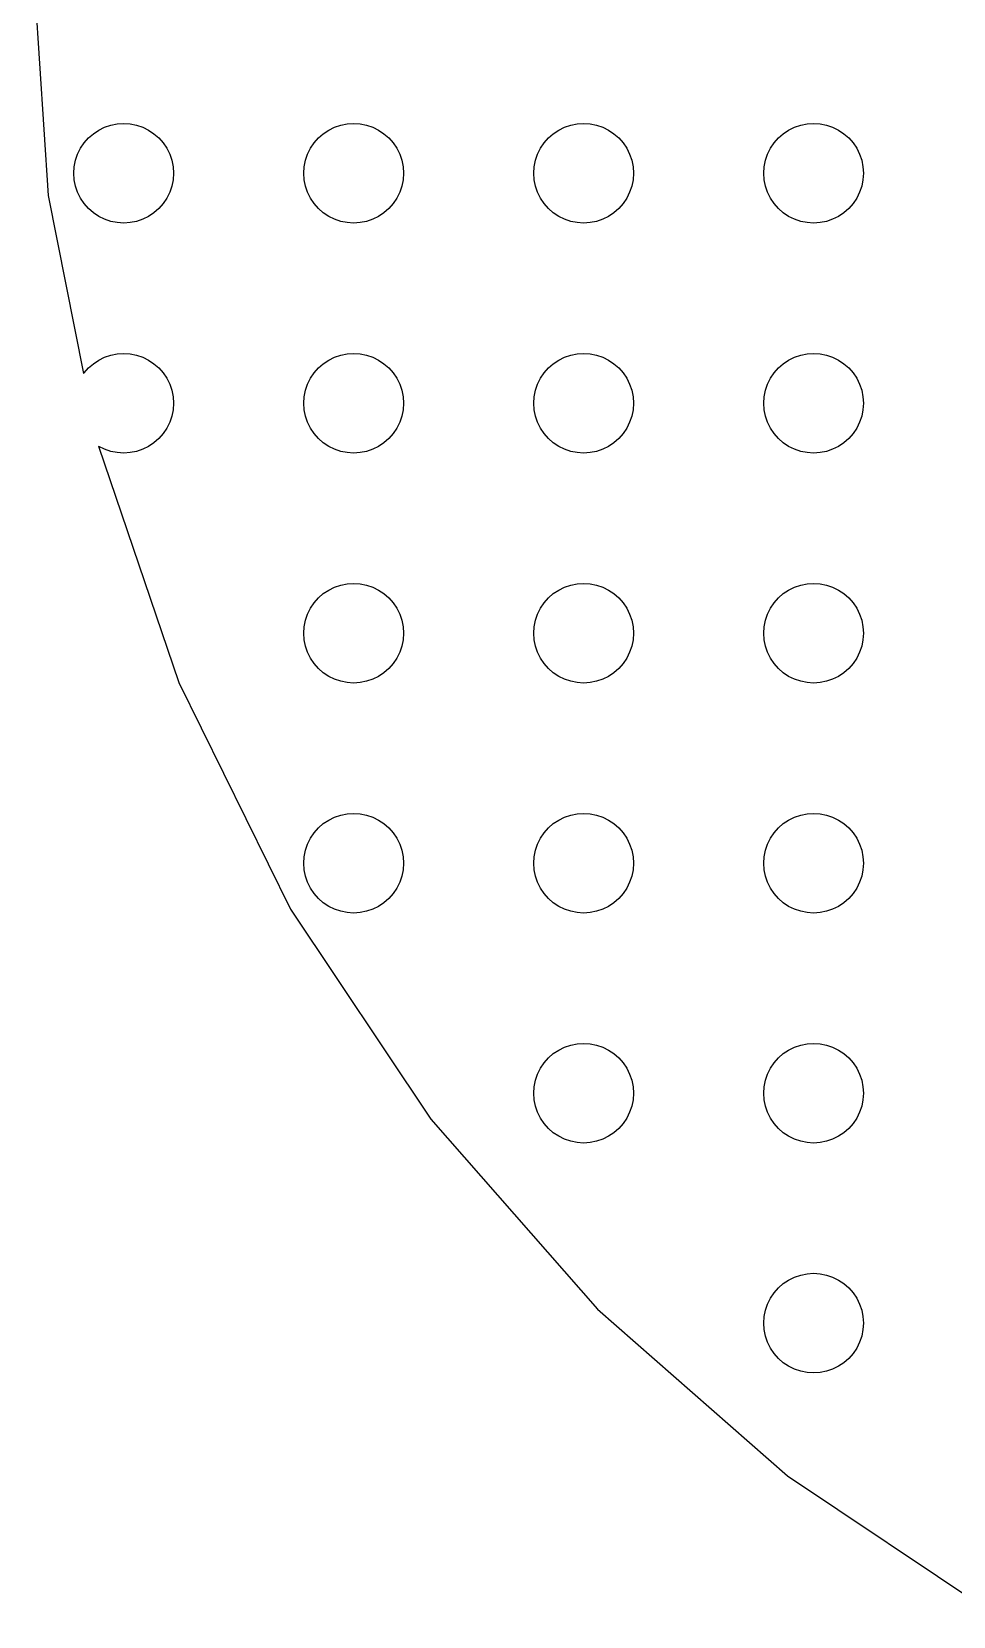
# Model space of a CAD drawing. Header units: metres. Extents: x -126 to 126, y -126 to 126.
# Drawn here: x -126 to -65.9, y -109.1 to -5.8 of the extents above; entities that cross this region are included whole.
import ezdxf

# ---------------------------------------------------------------- set-up
doc = ezdxf.new("R2010")
doc.units = ezdxf.units.M

msp = doc.modelspace()

# ---------------------------------------------------------------- linework, layer by layer
for p, q in [((-126, 0), (-124.922, -16.4463)), ((-121.978, -12.4216), (-121.625, -12.1854)), ((-121.625, -12.1854), (-121.244, -11.9974)), ((-121.244, -11.9974), (-120.841, -11.8607)), ((-120.841, -11.8607), (-120.424, -11.7778)), ((-120.424, -11.7778), (-120, -11.75)), ((-120, -11.75), (-119.576, -11.7778)), ((-119.576, -11.7778), (-119.159, -11.8607)), ((-119.159, -11.8607), (-118.756, -11.9974)), ((-118.756, -11.9974), (-118.375, -12.1854)), ((-118.375, -12.1854), (-118.022, -12.4216)), ((-106.978, -12.4216), (-106.625, -12.1854)), ((-106.625, -12.1854), (-106.244, -11.9974)), ((-106.244, -11.9974), (-105.841, -11.8607)), ((-105.841, -11.8607), (-105.424, -11.7778)), ((-105.424, -11.7778), (-105, -11.75)), ((-105, -11.75), (-104.576, -11.7778)), ((-104.576, -11.7778), (-104.159, -11.8607)), ((-104.159, -11.8607), (-103.756, -11.9974)), ((-103.756, -11.9974), (-103.375, -12.1854)), ((-103.375, -12.1854), (-103.022, -12.4216)), ((-91.9785, -12.4216), (-91.625, -12.1854)), ((-91.625, -12.1854), (-91.2437, -11.9974)), ((-91.2437, -11.9974), (-90.8412, -11.8607)), ((-90.8412, -11.8607), (-90.4242, -11.7778)), ((-90.4242, -11.7778), (-90, -11.75)), ((-90, -11.75), (-89.5758, -11.7778)), ((-89.5758, -11.7778), (-89.1588, -11.8607)), ((-89.1588, -11.8607), (-88.7563, -11.9974)), ((-88.7563, -11.9974), (-88.375, -12.1854)), ((-88.375, -12.1854), (-88.0215, -12.4216)), ((-76.9785, -12.4216), (-76.625, -12.1854)), ((-76.625, -12.1854), (-76.2437, -11.9974)), ((-76.2437, -11.9974), (-75.8412, -11.8607)), ((-75.8412, -11.8607), (-75.4242, -11.7778)), ((-75.4242, -11.7778), (-75, -11.75)), ((-75, -11.75), (-74.5758, -11.7778)), ((-74.5758, -11.7778), (-74.1588, -11.8607)), ((-74.1588, -11.8607), (-73.7563, -11.9974)), ((-73.7563, -11.9974), (-73.375, -12.1854)), ((-73.375, -12.1854), (-73.0215, -12.4216)), ((-123.003, -13.7563), (-122.815, -13.375)), ((-122.815, -13.375), (-122.578, -13.0215)), ((-122.578, -13.0215), (-122.298, -12.7019)), ((-122.298, -12.7019), (-121.978, -12.4216)), ((-118.022, -12.4216), (-117.702, -12.7019)), ((-117.702, -12.7019), (-117.422, -13.0215)), ((-117.422, -13.0215), (-117.185, -13.375)), ((-117.185, -13.375), (-116.997, -13.7563)), ((-108.003, -13.7563), (-107.815, -13.375)), ((-107.815, -13.375), (-107.578, -13.0215)), ((-107.578, -13.0215), (-107.298, -12.7019)), ((-107.298, -12.7019), (-106.978, -12.4216)), ((-103.022, -12.4216), (-102.702, -12.7019)), ((-102.702, -12.7019), (-102.422, -13.0215)), ((-102.422, -13.0215), (-102.185, -13.375)), ((-102.185, -13.375), (-101.997, -13.7563)), ((-93.0026, -13.7563), (-92.8146, -13.375)), ((-92.8146, -13.375), (-92.5784, -13.0215)), ((-92.5784, -13.0215), (-92.2981, -12.7019)), ((-92.2981, -12.7019), (-91.9785, -12.4216)), ((-88.0215, -12.4216), (-87.7019, -12.7019)), ((-87.7019, -12.7019), (-87.4216, -13.0215)), ((-87.4216, -13.0215), (-87.1854, -13.375)), ((-87.1854, -13.375), (-86.9974, -13.7563)), ((-78.0026, -13.7563), (-77.8146, -13.375)), ((-77.8146, -13.375), (-77.5784, -13.0215)), ((-77.5784, -13.0215), (-77.2981, -12.7019)), ((-77.2981, -12.7019), (-76.9785, -12.4216)), ((-73.0215, -12.4216), (-72.7019, -12.7019)), ((-72.7019, -12.7019), (-72.4216, -13.0215)), ((-72.4216, -13.0215), (-72.1854, -13.375)), ((-72.1854, -13.375), (-71.9974, -13.7563)), ((-123.222, -14.5758), (-123.139, -14.1588)), ((-123.139, -14.1588), (-123.003, -13.7563)), ((-116.997, -13.7563), (-116.861, -14.1588)), ((-116.861, -14.1588), (-116.778, -14.5758)), ((-108.222, -14.5758), (-108.139, -14.1588)), ((-108.139, -14.1588), (-108.003, -13.7563)), ((-101.997, -13.7563), (-101.861, -14.1588)), ((-101.861, -14.1588), (-101.778, -14.5758)), ((-93.2222, -14.5758), (-93.1393, -14.1588)), ((-93.1393, -14.1588), (-93.0026, -13.7563)), ((-86.9974, -13.7563), (-86.8607, -14.1588)), ((-86.8607, -14.1588), (-86.7778, -14.5758)), ((-78.2222, -14.5758), (-78.1393, -14.1588)), ((-78.1393, -14.1588), (-78.0026, -13.7563)), ((-71.9974, -13.7563), (-71.8607, -14.1588)), ((-71.8607, -14.1588), (-71.7778, -14.5758)), ((-123.25, -15), (-123.222, -14.5758)), ((-123.222, -15.4242), (-123.25, -15)), ((-123.139, -15.8412), (-123.222, -15.4242)), ((-116.778, -15.4242), (-116.861, -15.8412)), ((-116.778, -14.5758), (-116.75, -15)), ((-116.75, -15), (-116.778, -15.4242)), ((-108.25, -15), (-108.222, -14.5758)), ((-108.222, -15.4242), (-108.25, -15)), ((-108.139, -15.8412), (-108.222, -15.4242)), ((-101.778, -15.4242), (-101.861, -15.8412)), ((-101.778, -14.5758), (-101.75, -15)), ((-101.75, -15), (-101.778, -15.4242)), ((-93.25, -15), (-93.2222, -14.5758)), ((-93.2222, -15.4242), (-93.25, -15)), ((-93.1393, -15.8412), (-93.2222, -15.4242)), ((-86.7778, -15.4242), (-86.8607, -15.8412)), ((-86.7778, -14.5758), (-86.75, -15)), ((-86.75, -15), (-86.7778, -15.4242)), ((-78.25, -15), (-78.2222, -14.5758)), ((-78.2222, -15.4242), (-78.25, -15)), ((-78.1393, -15.8412), (-78.2222, -15.4242)), ((-71.7778, -15.4242), (-71.8607, -15.8412)), ((-71.7778, -14.5758), (-71.75, -15)), ((-71.75, -15), (-71.7778, -15.4242)), ((-124.922, -16.4463), (-122.61, -28.069)), ((-123.003, -16.2437), (-123.139, -15.8412)), ((-122.815, -16.625), (-123.003, -16.2437)), ((-116.997, -16.2437), (-117.185, -16.625)), ((-116.861, -15.8412), (-116.997, -16.2437)), ((-108.003, -16.2437), (-108.139, -15.8412)), ((-107.815, -16.625), (-108.003, -16.2437)), ((-101.997, -16.2437), (-102.185, -16.625)), ((-101.861, -15.8412), (-101.997, -16.2437)), ((-93.0026, -16.2437), (-93.1393, -15.8412)), ((-92.8146, -16.625), (-93.0026, -16.2437)), ((-86.9974, -16.2437), (-87.1854, -16.625)), ((-86.8607, -15.8412), (-86.9974, -16.2437)), ((-78.0026, -16.2437), (-78.1393, -15.8412)), ((-77.8146, -16.625), (-78.0026, -16.2437)), ((-71.9974, -16.2437), (-72.1854, -16.625)), ((-71.8607, -15.8412), (-71.9974, -16.2437)), ((-122.578, -16.9785), (-122.815, -16.625)), ((-122.298, -17.2981), (-122.578, -16.9785)), ((-121.978, -17.5784), (-122.298, -17.2981)), ((-117.702, -17.2981), (-118.022, -17.5784)), ((-117.422, -16.9785), (-117.702, -17.2981)), ((-117.185, -16.625), (-117.422, -16.9785)), ((-107.578, -16.9785), (-107.815, -16.625)), ((-107.298, -17.2981), (-107.578, -16.9785)), ((-106.978, -17.5784), (-107.298, -17.2981)), ((-102.702, -17.2981), (-103.022, -17.5784)), ((-102.422, -16.9785), (-102.702, -17.2981)), ((-102.185, -16.625), (-102.422, -16.9785)), ((-92.5784, -16.9785), (-92.8146, -16.625)), ((-92.2981, -17.2981), (-92.5784, -16.9785)), ((-91.9785, -17.5784), (-92.2981, -17.2981)), ((-87.7019, -17.2981), (-88.0215, -17.5784)), ((-87.4216, -16.9785), (-87.7019, -17.2981)), ((-87.1854, -16.625), (-87.4216, -16.9785)), ((-77.5784, -16.9785), (-77.8146, -16.625)), ((-77.2981, -17.2981), (-77.5784, -16.9785)), ((-76.9785, -17.5784), (-77.2981, -17.2981)), ((-72.7019, -17.2981), (-73.0215, -17.5784)), ((-72.4216, -16.9785), (-72.7019, -17.2981)), ((-72.1854, -16.625), (-72.4216, -16.9785)), ((-121.625, -17.8146), (-121.978, -17.5784)), ((-121.244, -18.0026), (-121.625, -17.8146)), ((-120.841, -18.1393), (-121.244, -18.0026)), ((-120.424, -18.2222), (-120.841, -18.1393)), ((-120, -18.25), (-120.424, -18.2222)), ((-119.576, -18.2222), (-120, -18.25)), ((-119.159, -18.1393), (-119.576, -18.2222)), ((-118.756, -18.0026), (-119.159, -18.1393)), ((-118.375, -17.8146), (-118.756, -18.0026)), ((-118.022, -17.5784), (-118.375, -17.8146)), ((-106.625, -17.8146), (-106.978, -17.5784)), ((-106.244, -18.0026), (-106.625, -17.8146)), ((-105.841, -18.1393), (-106.244, -18.0026)), ((-105.424, -18.2222), (-105.841, -18.1393)), ((-105, -18.25), (-105.424, -18.2222)), ((-104.576, -18.2222), (-105, -18.25)), ((-104.159, -18.1393), (-104.576, -18.2222)), ((-103.756, -18.0026), (-104.159, -18.1393)), ((-103.375, -17.8146), (-103.756, -18.0026)), ((-103.022, -17.5784), (-103.375, -17.8146)), ((-91.625, -17.8146), (-91.9785, -17.5784)), ((-91.2437, -18.0026), (-91.625, -17.8146)), ((-90.8412, -18.1393), (-91.2437, -18.0026)), ((-90.4242, -18.2222), (-90.8412, -18.1393)), ((-90, -18.25), (-90.4242, -18.2222)), ((-89.5758, -18.2222), (-90, -18.25)), ((-89.1588, -18.1393), (-89.5758, -18.2222)), ((-88.7563, -18.0026), (-89.1588, -18.1393)), ((-88.375, -17.8146), (-88.7563, -18.0026)), ((-88.0215, -17.5784), (-88.375, -17.8146)), ((-76.625, -17.8146), (-76.9785, -17.5784)), ((-76.2437, -18.0026), (-76.625, -17.8146)), ((-75.8412, -18.1393), (-76.2437, -18.0026)), ((-75.4242, -18.2222), (-75.8412, -18.1393)), ((-75, -18.25), (-75.4242, -18.2222)), ((-74.5758, -18.2222), (-75, -18.25)), ((-74.1588, -18.1393), (-74.5758, -18.2222)), ((-73.7563, -18.0026), (-74.1588, -18.1393)), ((-73.375, -17.8146), (-73.7563, -18.0026)), ((-73.0215, -17.5784), (-73.375, -17.8146)), ((-121.244, -26.9974), (-120.841, -26.8607)), ((-120.841, -26.8607), (-120.424, -26.7778)), ((-120.424, -26.7778), (-120, -26.75)), ((-120, -26.75), (-119.576, -26.7778)), ((-119.576, -26.7778), (-119.159, -26.8607)), ((-119.159, -26.8607), (-118.756, -26.9974)), ((-106.244, -26.9974), (-105.841, -26.8607)), ((-105.841, -26.8607), (-105.424, -26.7778)), ((-105.424, -26.7778), (-105, -26.75)), ((-105, -26.75), (-104.576, -26.7778)), ((-104.576, -26.7778), (-104.159, -26.8607)), ((-104.159, -26.8607), (-103.756, -26.9974)), ((-91.2437, -26.9974), (-90.8412, -26.8607)), ((-90.8412, -26.8607), (-90.4242, -26.7778)), ((-90.4242, -26.7778), (-90, -26.75)), ((-90, -26.75), (-89.5758, -26.7778)), ((-89.5758, -26.7778), (-89.1588, -26.8607)), ((-89.1588, -26.8607), (-88.7563, -26.9974)), ((-76.2437, -26.9974), (-75.8412, -26.8607)), ((-75.8412, -26.8607), (-75.4242, -26.7778)), ((-75.4242, -26.7778), (-75, -26.75)), ((-75, -26.75), (-74.5758, -26.7778)), ((-74.5758, -26.7778), (-74.1588, -26.8607)), ((-74.1588, -26.8607), (-73.7563, -26.9974)), ((-122.578, -28.0215), (-122.298, -27.7019)), ((-122.298, -27.7019), (-121.978, -27.4216)), ((-121.978, -27.4216), (-121.625, -27.1854)), ((-121.625, -27.1854), (-121.244, -26.9974)), ((-118.756, -26.9974), (-118.375, -27.1854)), ((-118.375, -27.1854), (-118.022, -27.4216)), ((-118.022, -27.4216), (-117.702, -27.7019)), ((-117.702, -27.7019), (-117.422, -28.0215)), ((-107.578, -28.0215), (-107.298, -27.7019)), ((-107.298, -27.7019), (-106.978, -27.4216)), ((-106.978, -27.4216), (-106.625, -27.1854)), ((-106.625, -27.1854), (-106.244, -26.9974)), ((-103.756, -26.9974), (-103.375, -27.1854)), ((-103.375, -27.1854), (-103.022, -27.4216)), ((-103.022, -27.4216), (-102.702, -27.7019)), ((-102.702, -27.7019), (-102.422, -28.0215)), ((-92.5784, -28.0215), (-92.2981, -27.7019)), ((-92.2981, -27.7019), (-91.9785, -27.4216)), ((-91.9785, -27.4216), (-91.625, -27.1854)), ((-91.625, -27.1854), (-91.2437, -26.9974)), ((-88.7563, -26.9974), (-88.375, -27.1854)), ((-88.375, -27.1854), (-88.0215, -27.4216)), ((-88.0215, -27.4216), (-87.7019, -27.7019)), ((-87.7019, -27.7019), (-87.4216, -28.0215)), ((-77.5784, -28.0215), (-77.2981, -27.7019)), ((-77.2981, -27.7019), (-76.9785, -27.4216)), ((-76.9785, -27.4216), (-76.625, -27.1854)), ((-76.625, -27.1854), (-76.2437, -26.9974)), ((-73.7563, -26.9974), (-73.375, -27.1854)), ((-73.375, -27.1854), (-73.0215, -27.4216)), ((-73.0215, -27.4216), (-72.7019, -27.7019)), ((-72.7019, -27.7019), (-72.4216, -28.0215)), ((-122.61, -28.069), (-122.578, -28.0215)), ((-117.422, -28.0215), (-117.185, -28.375)), ((-117.185, -28.375), (-116.997, -28.7563)), ((-116.997, -28.7563), (-116.861, -29.1588)), ((-108.139, -29.1588), (-108.003, -28.7563)), ((-108.003, -28.7563), (-107.815, -28.375)), ((-107.815, -28.375), (-107.578, -28.0215)), ((-102.422, -28.0215), (-102.185, -28.375)), ((-102.185, -28.375), (-101.997, -28.7563)), ((-101.997, -28.7563), (-101.861, -29.1588)), ((-93.1393, -29.1588), (-93.0026, -28.7563)), ((-93.0026, -28.7563), (-92.8146, -28.375)), ((-92.8146, -28.375), (-92.5784, -28.0215)), ((-87.4216, -28.0215), (-87.1854, -28.375)), ((-87.1854, -28.375), (-86.9974, -28.7563)), ((-86.9974, -28.7563), (-86.8607, -29.1588)), ((-78.1393, -29.1588), (-78.0026, -28.7563)), ((-78.0026, -28.7563), (-77.8146, -28.375)), ((-77.8146, -28.375), (-77.5784, -28.0215)), ((-72.4216, -28.0215), (-72.1854, -28.375)), ((-72.1854, -28.375), (-71.9974, -28.7563)), ((-71.9974, -28.7563), (-71.8607, -29.1588)), ((-116.861, -29.1588), (-116.778, -29.5758)), ((-116.778, -29.5758), (-116.75, -30)), ((-108.25, -30), (-108.222, -29.5758)), ((-108.222, -29.5758), (-108.139, -29.1588)), ((-101.861, -29.1588), (-101.778, -29.5758)), ((-101.778, -29.5758), (-101.75, -30)), ((-93.25, -30), (-93.2222, -29.5758)), ((-93.2222, -29.5758), (-93.1393, -29.1588)), ((-86.8607, -29.1588), (-86.7778, -29.5758)), ((-86.7778, -29.5758), (-86.75, -30)), ((-78.25, -30), (-78.2222, -29.5758)), ((-78.2222, -29.5758), (-78.1393, -29.1588)), ((-71.8607, -29.1588), (-71.7778, -29.5758)), ((-71.7778, -29.5758), (-71.75, -30)), ((-116.861, -30.8412), (-116.997, -31.2437)), ((-116.778, -30.4242), (-116.861, -30.8412)), ((-116.75, -30), (-116.778, -30.4242)), ((-108.222, -30.4242), (-108.25, -30)), ((-108.139, -30.8412), (-108.222, -30.4242)), ((-108.003, -31.2437), (-108.139, -30.8412)), ((-101.861, -30.8412), (-101.997, -31.2437)), ((-101.778, -30.4242), (-101.861, -30.8412)), ((-101.75, -30), (-101.778, -30.4242)), ((-93.2222, -30.4242), (-93.25, -30)), ((-93.1393, -30.8412), (-93.2222, -30.4242)), ((-93.0026, -31.2437), (-93.1393, -30.8412)), ((-86.8607, -30.8412), (-86.9974, -31.2437)), ((-86.7778, -30.4242), (-86.8607, -30.8412)), ((-86.75, -30), (-86.7778, -30.4242)), ((-78.2222, -30.4242), (-78.25, -30)), ((-78.1393, -30.8412), (-78.2222, -30.4242)), ((-78.0026, -31.2437), (-78.1393, -30.8412)), ((-71.8607, -30.8412), (-71.9974, -31.2437)), ((-71.7778, -30.4242), (-71.8607, -30.8412)), ((-71.75, -30), (-71.7778, -30.4242)), ((-117.422, -31.9785), (-117.702, -32.2981)), ((-117.185, -31.625), (-117.422, -31.9785)), ((-116.997, -31.2437), (-117.185, -31.625)), ((-107.815, -31.625), (-108.003, -31.2437)), ((-107.578, -31.9785), (-107.815, -31.625)), ((-107.298, -32.2981), (-107.578, -31.9785)), ((-102.422, -31.9785), (-102.702, -32.2981)), ((-102.185, -31.625), (-102.422, -31.9785)), ((-101.997, -31.2437), (-102.185, -31.625)), ((-92.8146, -31.625), (-93.0026, -31.2437)), ((-92.5784, -31.9785), (-92.8146, -31.625)), ((-92.2981, -32.2981), (-92.5784, -31.9785)), ((-87.4216, -31.9785), (-87.7019, -32.2981)), ((-87.1854, -31.625), (-87.4216, -31.9785)), ((-86.9974, -31.2437), (-87.1854, -31.625)), ((-77.8146, -31.625), (-78.0026, -31.2437)), ((-77.5784, -31.9785), (-77.8146, -31.625)), ((-77.2981, -32.2981), (-77.5784, -31.9785)), ((-72.4216, -31.9785), (-72.7019, -32.2981)), ((-72.1854, -31.625), (-72.4216, -31.9785)), ((-71.9974, -31.2437), (-72.1854, -31.625)), ((-121.625, -32.8146), (-121.641, -32.8037)), ((-121.641, -32.8037), (-116.409, -48.2181)), ((-121.244, -33.0026), (-121.625, -32.8146)), ((-120.841, -33.1393), (-121.244, -33.0026)), ((-118.756, -33.0026), (-119.159, -33.1393)), ((-118.375, -32.8146), (-118.756, -33.0026)), ((-118.022, -32.5784), (-118.375, -32.8146)), ((-117.702, -32.2981), (-118.022, -32.5784)), ((-106.978, -32.5784), (-107.298, -32.2981)), ((-106.625, -32.8146), (-106.978, -32.5784)), ((-106.244, -33.0026), (-106.625, -32.8146)), ((-105.841, -33.1393), (-106.244, -33.0026)), ((-103.756, -33.0026), (-104.159, -33.1393)), ((-103.375, -32.8146), (-103.756, -33.0026)), ((-103.022, -32.5784), (-103.375, -32.8146)), ((-102.702, -32.2981), (-103.022, -32.5784)), ((-91.9785, -32.5784), (-92.2981, -32.2981)), ((-91.625, -32.8146), (-91.9785, -32.5784)), ((-91.2437, -33.0026), (-91.625, -32.8146)), ((-90.8412, -33.1393), (-91.2437, -33.0026)), ((-88.7563, -33.0026), (-89.1588, -33.1393)), ((-88.375, -32.8146), (-88.7563, -33.0026)), ((-88.0215, -32.5784), (-88.375, -32.8146)), ((-87.7019, -32.2981), (-88.0215, -32.5784)), ((-76.9785, -32.5784), (-77.2981, -32.2981)), ((-76.625, -32.8146), (-76.9785, -32.5784)), ((-76.2437, -33.0026), (-76.625, -32.8146)), ((-75.8412, -33.1393), (-76.2437, -33.0026)), ((-73.7563, -33.0026), (-74.1588, -33.1393)), ((-73.375, -32.8146), (-73.7563, -33.0026)), ((-73.0215, -32.5784), (-73.375, -32.8146)), ((-72.7019, -32.2981), (-73.0215, -32.5784)), ((-120.424, -33.2222), (-120.841, -33.1393)), ((-120, -33.25), (-120.424, -33.2222)), ((-119.576, -33.2222), (-120, -33.25)), ((-119.159, -33.1393), (-119.576, -33.2222)), ((-105.424, -33.2222), (-105.841, -33.1393)), ((-105, -33.25), (-105.424, -33.2222)), ((-104.576, -33.2222), (-105, -33.25)), ((-104.159, -33.1393), (-104.576, -33.2222)), ((-90.4242, -33.2222), (-90.8412, -33.1393)), ((-90, -33.25), (-90.4242, -33.2222)), ((-89.5758, -33.2222), (-90, -33.25)), ((-89.1588, -33.1393), (-89.5758, -33.2222)), ((-75.4242, -33.2222), (-75.8412, -33.1393)), ((-75, -33.25), (-75.4242, -33.2222)), ((-74.5758, -33.2222), (-75, -33.25)), ((-74.1588, -33.1393), (-74.5758, -33.2222)), ((-106.978, -42.4216), (-106.625, -42.1854)), ((-106.625, -42.1854), (-106.244, -41.9974)), ((-106.244, -41.9974), (-105.841, -41.8607)), ((-105.841, -41.8607), (-105.424, -41.7778)), ((-105.424, -41.7778), (-105, -41.75)), ((-105, -41.75), (-104.576, -41.7778)), ((-104.576, -41.7778), (-104.159, -41.8607)), ((-104.159, -41.8607), (-103.756, -41.9974)), ((-103.756, -41.9974), (-103.375, -42.1854)), ((-103.375, -42.1854), (-103.022, -42.4216)), ((-91.9785, -42.4216), (-91.625, -42.1854)), ((-91.625, -42.1854), (-91.2437, -41.9974)), ((-91.2437, -41.9974), (-90.8412, -41.8607)), ((-90.8412, -41.8607), (-90.4242, -41.7778)), ((-90.4242, -41.7778), (-90, -41.75)), ((-90, -41.75), (-89.5758, -41.7778)), ((-89.5758, -41.7778), (-89.1588, -41.8607)), ((-89.1588, -41.8607), (-88.7563, -41.9974)), ((-88.7563, -41.9974), (-88.375, -42.1854)), ((-88.375, -42.1854), (-88.0215, -42.4216)), ((-76.9785, -42.4216), (-76.625, -42.1854)), ((-76.625, -42.1854), (-76.2437, -41.9974)), ((-76.2437, -41.9974), (-75.8412, -41.8607)), ((-75.8412, -41.8607), (-75.4242, -41.7778)), ((-75.4242, -41.7778), (-75, -41.75)), ((-75, -41.75), (-74.5758, -41.7778)), ((-74.5758, -41.7778), (-74.1588, -41.8607)), ((-74.1588, -41.8607), (-73.7563, -41.9974)), ((-73.7563, -41.9974), (-73.375, -42.1854)), ((-73.375, -42.1854), (-73.0215, -42.4216)), ((-108.003, -43.7563), (-107.815, -43.375)), ((-107.815, -43.375), (-107.578, -43.0215)), ((-107.578, -43.0215), (-107.298, -42.7019)), ((-107.298, -42.7019), (-106.978, -42.4216)), ((-103.022, -42.4216), (-102.702, -42.7019)), ((-102.702, -42.7019), (-102.422, -43.0215)), ((-102.422, -43.0215), (-102.185, -43.375)), ((-102.185, -43.375), (-101.997, -43.7563)), ((-93.0026, -43.7563), (-92.8146, -43.375)), ((-92.8146, -43.375), (-92.5784, -43.0215)), ((-92.5784, -43.0215), (-92.2981, -42.7019)), ((-92.2981, -42.7019), (-91.9785, -42.4216)), ((-88.0215, -42.4216), (-87.7019, -42.7019)), ((-87.7019, -42.7019), (-87.4216, -43.0215)), ((-87.4216, -43.0215), (-87.1854, -43.375)), ((-87.1854, -43.375), (-86.9974, -43.7563)), ((-78.0026, -43.7563), (-77.8146, -43.375)), ((-77.8146, -43.375), (-77.5784, -43.0215)), ((-77.5784, -43.0215), (-77.2981, -42.7019)), ((-77.2981, -42.7019), (-76.9785, -42.4216)), ((-73.0215, -42.4216), (-72.7019, -42.7019)), ((-72.7019, -42.7019), (-72.4216, -43.0215)), ((-72.4216, -43.0215), (-72.1854, -43.375)), ((-72.1854, -43.375), (-71.9974, -43.7563)), ((-108.222, -44.5758), (-108.139, -44.1588)), ((-108.139, -44.1588), (-108.003, -43.7563)), ((-101.997, -43.7563), (-101.861, -44.1588)), ((-101.861, -44.1588), (-101.778, -44.5758)), ((-93.2222, -44.5758), (-93.1393, -44.1588)), ((-93.1393, -44.1588), (-93.0026, -43.7563)), ((-86.9974, -43.7563), (-86.8607, -44.1588)), ((-86.8607, -44.1588), (-86.7778, -44.5758)), ((-78.2222, -44.5758), (-78.1393, -44.1588)), ((-78.1393, -44.1588), (-78.0026, -43.7563)), ((-71.9974, -43.7563), (-71.8607, -44.1588)), ((-71.8607, -44.1588), (-71.7778, -44.5758)), ((-108.25, -45), (-108.222, -44.5758)), ((-108.222, -45.4242), (-108.25, -45)), ((-108.139, -45.8412), (-108.222, -45.4242)), ((-101.778, -45.4242), (-101.861, -45.8412)), ((-101.778, -44.5758), (-101.75, -45)), ((-101.75, -45), (-101.778, -45.4242)), ((-93.25, -45), (-93.2222, -44.5758)), ((-93.2222, -45.4242), (-93.25, -45)), ((-93.1393, -45.8412), (-93.2222, -45.4242)), ((-86.7778, -45.4242), (-86.8607, -45.8412)), ((-86.7778, -44.5758), (-86.75, -45)), ((-86.75, -45), (-86.7778, -45.4242)), ((-78.25, -45), (-78.2222, -44.5758)), ((-78.2222, -45.4242), (-78.25, -45)), ((-78.1393, -45.8412), (-78.2222, -45.4242)), ((-71.7778, -45.4242), (-71.8607, -45.8412)), ((-71.7778, -44.5758), (-71.75, -45)), ((-71.75, -45), (-71.7778, -45.4242)), ((-108.003, -46.2437), (-108.139, -45.8412)), ((-107.815, -46.625), (-108.003, -46.2437)), ((-101.997, -46.2437), (-102.185, -46.625)), ((-101.861, -45.8412), (-101.997, -46.2437)), ((-93.0026, -46.2437), (-93.1393, -45.8412)), ((-92.8146, -46.625), (-93.0026, -46.2437)), ((-86.9974, -46.2437), (-87.1854, -46.625)), ((-86.8607, -45.8412), (-86.9974, -46.2437)), ((-78.0026, -46.2437), (-78.1393, -45.8412)), ((-77.8146, -46.625), (-78.0026, -46.2437)), ((-71.9974, -46.2437), (-72.1854, -46.625)), ((-71.8607, -45.8412), (-71.9974, -46.2437)), ((-107.578, -46.9785), (-107.815, -46.625)), ((-107.298, -47.2981), (-107.578, -46.9785)), ((-106.978, -47.5784), (-107.298, -47.2981)), ((-102.702, -47.2981), (-103.022, -47.5784)), ((-102.422, -46.9785), (-102.702, -47.2981)), ((-102.185, -46.625), (-102.422, -46.9785)), ((-92.5784, -46.9785), (-92.8146, -46.625)), ((-92.2981, -47.2981), (-92.5784, -46.9785)), ((-91.9785, -47.5784), (-92.2981, -47.2981)), ((-87.7019, -47.2981), (-88.0215, -47.5784)), ((-87.4216, -46.9785), (-87.7019, -47.2981)), ((-87.1854, -46.625), (-87.4216, -46.9785)), ((-77.5784, -46.9785), (-77.8146, -46.625)), ((-77.2981, -47.2981), (-77.5784, -46.9785)), ((-76.9785, -47.5784), (-77.2981, -47.2981)), ((-72.7019, -47.2981), (-73.0215, -47.5784)), ((-72.4216, -46.9785), (-72.7019, -47.2981)), ((-72.1854, -46.625), (-72.4216, -46.9785)), ((-116.409, -48.2181), (-109.119, -63)), ((-106.625, -47.8146), (-106.978, -47.5784)), ((-106.244, -48.0026), (-106.625, -47.8146)), ((-105.841, -48.1393), (-106.244, -48.0026)), ((-105.424, -48.2222), (-105.841, -48.1393)), ((-105, -48.25), (-105.424, -48.2222)), ((-104.576, -48.2222), (-105, -48.25)), ((-104.159, -48.1393), (-104.576, -48.2222)), ((-103.756, -48.0026), (-104.159, -48.1393)), ((-103.375, -47.8146), (-103.756, -48.0026)), ((-103.022, -47.5784), (-103.375, -47.8146)), ((-91.625, -47.8146), (-91.9785, -47.5784)), ((-91.2437, -48.0026), (-91.625, -47.8146)), ((-90.8412, -48.1393), (-91.2437, -48.0026)), ((-90.4242, -48.2222), (-90.8412, -48.1393)), ((-90, -48.25), (-90.4242, -48.2222)), ((-89.5758, -48.2222), (-90, -48.25)), ((-89.1588, -48.1393), (-89.5758, -48.2222)), ((-88.7563, -48.0026), (-89.1588, -48.1393)), ((-88.375, -47.8146), (-88.7563, -48.0026)), ((-88.0215, -47.5784), (-88.375, -47.8146)), ((-76.625, -47.8146), (-76.9785, -47.5784)), ((-76.2437, -48.0026), (-76.625, -47.8146)), ((-75.8412, -48.1393), (-76.2437, -48.0026)), ((-75.4242, -48.2222), (-75.8412, -48.1393)), ((-75, -48.25), (-75.4242, -48.2222)), ((-74.5758, -48.2222), (-75, -48.25)), ((-74.1588, -48.1393), (-74.5758, -48.2222)), ((-73.7563, -48.0026), (-74.1588, -48.1393)), ((-73.375, -47.8146), (-73.7563, -48.0026)), ((-73.0215, -47.5784), (-73.375, -47.8146)), ((-105.841, -56.8607), (-105.424, -56.7778)), ((-105.424, -56.7778), (-105, -56.75)), ((-105, -56.75), (-104.576, -56.7778)), ((-104.576, -56.7778), (-104.159, -56.8607)), ((-90.8412, -56.8607), (-90.4242, -56.7778)), ((-90.4242, -56.7778), (-90, -56.75)), ((-90, -56.75), (-89.5758, -56.7778)), ((-89.5758, -56.7778), (-89.1588, -56.8607)), ((-75.8412, -56.8607), (-75.4242, -56.7778)), ((-75.4242, -56.7778), (-75, -56.75)), ((-75, -56.75), (-74.5758, -56.7778)), ((-74.5758, -56.7778), (-74.1588, -56.8607)), ((-107.578, -58.0215), (-107.298, -57.7019)), ((-107.298, -57.7019), (-106.978, -57.4216)), ((-106.978, -57.4216), (-106.625, -57.1854)), ((-106.625, -57.1854), (-106.244, -56.9974)), ((-106.244, -56.9974), (-105.841, -56.8607)), ((-104.159, -56.8607), (-103.756, -56.9974)), ((-103.756, -56.9974), (-103.375, -57.1854)), ((-103.375, -57.1854), (-103.022, -57.4216)), ((-103.022, -57.4216), (-102.702, -57.7019)), ((-102.702, -57.7019), (-102.422, -58.0215)), ((-92.5784, -58.0215), (-92.2981, -57.7019)), ((-92.2981, -57.7019), (-91.9785, -57.4216)), ((-91.9785, -57.4216), (-91.625, -57.1854)), ((-91.625, -57.1854), (-91.2437, -56.9974)), ((-91.2437, -56.9974), (-90.8412, -56.8607)), ((-89.1588, -56.8607), (-88.7563, -56.9974)), ((-88.7563, -56.9974), (-88.375, -57.1854)), ((-88.375, -57.1854), (-88.0215, -57.4216)), ((-88.0215, -57.4216), (-87.7019, -57.7019)), ((-87.7019, -57.7019), (-87.4216, -58.0215)), ((-77.5784, -58.0215), (-77.2981, -57.7019)), ((-77.2981, -57.7019), (-76.9785, -57.4216)), ((-76.9785, -57.4216), (-76.625, -57.1854)), ((-76.625, -57.1854), (-76.2437, -56.9974)), ((-76.2437, -56.9974), (-75.8412, -56.8607)), ((-74.1588, -56.8607), (-73.7563, -56.9974)), ((-73.7563, -56.9974), (-73.375, -57.1854)), ((-73.375, -57.1854), (-73.0215, -57.4216)), ((-73.0215, -57.4216), (-72.7019, -57.7019)), ((-72.7019, -57.7019), (-72.4216, -58.0215)), ((-108.139, -59.1588), (-108.003, -58.7563)), ((-108.003, -58.7563), (-107.815, -58.375)), ((-107.815, -58.375), (-107.578, -58.0215)), ((-102.422, -58.0215), (-102.185, -58.375)), ((-102.185, -58.375), (-101.997, -58.7563)), ((-101.997, -58.7563), (-101.861, -59.1588)), ((-93.1393, -59.1588), (-93.0026, -58.7563)), ((-93.0026, -58.7563), (-92.8146, -58.375)), ((-92.8146, -58.375), (-92.5784, -58.0215)), ((-87.4216, -58.0215), (-87.1854, -58.375)), ((-87.1854, -58.375), (-86.9974, -58.7563)), ((-86.9974, -58.7563), (-86.8607, -59.1588)), ((-78.1393, -59.1588), (-78.0026, -58.7563)), ((-78.0026, -58.7563), (-77.8146, -58.375)), ((-77.8146, -58.375), (-77.5784, -58.0215)), ((-72.4216, -58.0215), (-72.1854, -58.375)), ((-72.1854, -58.375), (-71.9974, -58.7563)), ((-71.9974, -58.7563), (-71.8607, -59.1588)), ((-108.25, -60), (-108.222, -59.5758)), ((-108.222, -59.5758), (-108.139, -59.1588)), ((-101.861, -59.1588), (-101.778, -59.5758)), ((-101.778, -59.5758), (-101.75, -60)), ((-93.25, -60), (-93.2222, -59.5758)), ((-93.2222, -59.5758), (-93.1393, -59.1588)), ((-86.8607, -59.1588), (-86.7778, -59.5758)), ((-86.7778, -59.5758), (-86.75, -60)), ((-78.25, -60), (-78.2222, -59.5758)), ((-78.2222, -59.5758), (-78.1393, -59.1588)), ((-71.8607, -59.1588), (-71.7778, -59.5758)), ((-71.7778, -59.5758), (-71.75, -60)), ((-108.222, -60.4242), (-108.25, -60)), ((-108.139, -60.8412), (-108.222, -60.4242)), ((-108.003, -61.2437), (-108.139, -60.8412)), ((-101.861, -60.8412), (-101.997, -61.2437)), ((-101.778, -60.4242), (-101.861, -60.8412)), ((-101.75, -60), (-101.778, -60.4242)), ((-93.2222, -60.4242), (-93.25, -60)), ((-93.1393, -60.8412), (-93.2222, -60.4242)), ((-93.0026, -61.2437), (-93.1393, -60.8412)), ((-86.8607, -60.8412), (-86.9974, -61.2437)), ((-86.7778, -60.4242), (-86.8607, -60.8412)), ((-86.75, -60), (-86.7778, -60.4242)), ((-78.2222, -60.4242), (-78.25, -60)), ((-78.1393, -60.8412), (-78.2222, -60.4242)), ((-78.0026, -61.2437), (-78.1393, -60.8412)), ((-71.8607, -60.8412), (-71.9974, -61.2437)), ((-71.7778, -60.4242), (-71.8607, -60.8412)), ((-71.75, -60), (-71.7778, -60.4242)), ((-107.815, -61.625), (-108.003, -61.2437)), ((-107.578, -61.9785), (-107.815, -61.625)), ((-107.298, -62.2981), (-107.578, -61.9785)), ((-102.422, -61.9785), (-102.702, -62.2981)), ((-102.185, -61.625), (-102.422, -61.9785)), ((-101.997, -61.2437), (-102.185, -61.625)), ((-92.8146, -61.625), (-93.0026, -61.2437)), ((-92.5784, -61.9785), (-92.8146, -61.625)), ((-92.2981, -62.2981), (-92.5784, -61.9785)), ((-87.4216, -61.9785), (-87.7019, -62.2981)), ((-87.1854, -61.625), (-87.4216, -61.9785)), ((-86.9974, -61.2437), (-87.1854, -61.625)), ((-77.8146, -61.625), (-78.0026, -61.2437)), ((-77.5784, -61.9785), (-77.8146, -61.625)), ((-77.2981, -62.2981), (-77.5784, -61.9785)), ((-72.4216, -61.9785), (-72.7019, -62.2981)), ((-72.1854, -61.625), (-72.4216, -61.9785)), ((-71.9974, -61.2437), (-72.1854, -61.625)), ((-109.119, -63), (-99.9625, -76.7039)), ((-106.978, -62.5784), (-107.298, -62.2981)), ((-106.625, -62.8146), (-106.978, -62.5784)), ((-106.244, -63.0026), (-106.625, -62.8146)), ((-105.841, -63.1393), (-106.244, -63.0026)), ((-103.756, -63.0026), (-104.159, -63.1393)), ((-103.375, -62.8146), (-103.756, -63.0026)), ((-103.022, -62.5784), (-103.375, -62.8146)), ((-102.702, -62.2981), (-103.022, -62.5784)), ((-91.9785, -62.5784), (-92.2981, -62.2981)), ((-91.625, -62.8146), (-91.9785, -62.5784)), ((-91.2437, -63.0026), (-91.625, -62.8146)), ((-90.8412, -63.1393), (-91.2437, -63.0026)), ((-88.7563, -63.0026), (-89.1588, -63.1393)), ((-88.375, -62.8146), (-88.7563, -63.0026)), ((-88.0215, -62.5784), (-88.375, -62.8146)), ((-87.7019, -62.2981), (-88.0215, -62.5784)), ((-76.9785, -62.5784), (-77.2981, -62.2981)), ((-76.625, -62.8146), (-76.9785, -62.5784)), ((-76.2437, -63.0026), (-76.625, -62.8146)), ((-75.8412, -63.1393), (-76.2437, -63.0026)), ((-73.7563, -63.0026), (-74.1588, -63.1393)), ((-73.375, -62.8146), (-73.7563, -63.0026)), ((-73.0215, -62.5784), (-73.375, -62.8146)), ((-72.7019, -62.2981), (-73.0215, -62.5784)), ((-105.424, -63.2222), (-105.841, -63.1393)), ((-105, -63.25), (-105.424, -63.2222)), ((-104.576, -63.2222), (-105, -63.25)), ((-104.159, -63.1393), (-104.576, -63.2222)), ((-90.4242, -63.2222), (-90.8412, -63.1393)), ((-90, -63.25), (-90.4242, -63.2222)), ((-89.5758, -63.2222), (-90, -63.25)), ((-89.1588, -63.1393), (-89.5758, -63.2222)), ((-75.4242, -63.2222), (-75.8412, -63.1393)), ((-75, -63.25), (-75.4242, -63.2222)), ((-74.5758, -63.2222), (-75, -63.25)), ((-74.1588, -63.1393), (-74.5758, -63.2222)), ((-91.9785, -72.4216), (-91.625, -72.1854)), ((-91.625, -72.1854), (-91.2437, -71.9974)), ((-91.2437, -71.9974), (-90.8412, -71.8607)), ((-90.8412, -71.8607), (-90.4242, -71.7778)), ((-90.4242, -71.7778), (-90, -71.75)), ((-90, -71.75), (-89.5758, -71.7778)), ((-89.5758, -71.7778), (-89.1588, -71.8607)), ((-89.1588, -71.8607), (-88.7563, -71.9974)), ((-88.7563, -71.9974), (-88.375, -72.1854)), ((-88.375, -72.1854), (-88.0215, -72.4216)), ((-76.9785, -72.4216), (-76.625, -72.1854)), ((-76.625, -72.1854), (-76.2437, -71.9974)), ((-76.2437, -71.9974), (-75.8412, -71.8607)), ((-75.8412, -71.8607), (-75.4242, -71.7778)), ((-75.4242, -71.7778), (-75, -71.75)), ((-75, -71.75), (-74.5758, -71.7778)), ((-74.5758, -71.7778), (-74.1588, -71.8607)), ((-74.1588, -71.8607), (-73.7563, -71.9974)), ((-73.7563, -71.9974), (-73.375, -72.1854)), ((-73.375, -72.1854), (-73.0215, -72.4216)), ((-93.0026, -73.7563), (-92.8146, -73.375)), ((-92.8146, -73.375), (-92.5784, -73.0215)), ((-92.5784, -73.0215), (-92.2981, -72.7019)), ((-92.2981, -72.7019), (-91.9785, -72.4216)), ((-88.0215, -72.4216), (-87.7019, -72.7019)), ((-87.7019, -72.7019), (-87.4216, -73.0215)), ((-87.4216, -73.0215), (-87.1854, -73.375)), ((-87.1854, -73.375), (-86.9974, -73.7563)), ((-78.0026, -73.7563), (-77.8146, -73.375)), ((-77.8146, -73.375), (-77.5784, -73.0215)), ((-77.5784, -73.0215), (-77.2981, -72.7019)), ((-77.2981, -72.7019), (-76.9785, -72.4216)), ((-73.0215, -72.4216), (-72.7019, -72.7019)), ((-72.7019, -72.7019), (-72.4216, -73.0215)), ((-72.4216, -73.0215), (-72.1854, -73.375)), ((-72.1854, -73.375), (-71.9974, -73.7563)), ((-93.2222, -74.5758), (-93.1393, -74.1588)), ((-93.1393, -74.1588), (-93.0026, -73.7563)), ((-86.9974, -73.7563), (-86.8607, -74.1588)), ((-86.8607, -74.1588), (-86.7778, -74.5758)), ((-78.2222, -74.5758), (-78.1393, -74.1588)), ((-78.1393, -74.1588), (-78.0026, -73.7563)), ((-71.9974, -73.7563), (-71.8607, -74.1588)), ((-71.8607, -74.1588), (-71.7778, -74.5758)), ((-93.25, -75), (-93.2222, -74.5758)), ((-93.2222, -75.4242), (-93.25, -75)), ((-93.1393, -75.8412), (-93.2222, -75.4242)), ((-86.7778, -75.4242), (-86.8607, -75.8412)), ((-86.7778, -74.5758), (-86.75, -75)), ((-86.75, -75), (-86.7778, -75.4242)), ((-78.25, -75), (-78.2222, -74.5758)), ((-78.2222, -75.4242), (-78.25, -75)), ((-78.1393, -75.8412), (-78.2222, -75.4242)), ((-71.7778, -75.4242), (-71.8607, -75.8412)), ((-71.7778, -74.5758), (-71.75, -75)), ((-71.75, -75), (-71.7778, -75.4242)), ((-93.0026, -76.2437), (-93.1393, -75.8412)), ((-92.8146, -76.625), (-93.0026, -76.2437)), ((-86.9974, -76.2437), (-87.1854, -76.625)), ((-86.8607, -75.8412), (-86.9974, -76.2437)), ((-78.0026, -76.2437), (-78.1393, -75.8412)), ((-77.8146, -76.625), (-78.0026, -76.2437)), ((-71.9974, -76.2437), (-72.1854, -76.625)), ((-71.8607, -75.8412), (-71.9974, -76.2437)), ((-99.9625, -76.7039), (-89.0954, -89.0954)), ((-92.5784, -76.9785), (-92.8146, -76.625)), ((-92.2981, -77.2981), (-92.5784, -76.9785)), ((-91.9785, -77.5784), (-92.2981, -77.2981)), ((-87.7019, -77.2981), (-88.0215, -77.5784)), ((-87.4216, -76.9785), (-87.7019, -77.2981)), ((-87.1854, -76.625), (-87.4216, -76.9785)), ((-77.5784, -76.9785), (-77.8146, -76.625)), ((-77.2981, -77.2981), (-77.5784, -76.9785)), ((-76.9785, -77.5784), (-77.2981, -77.2981)), ((-72.7019, -77.2981), (-73.0215, -77.5784)), ((-72.4216, -76.9785), (-72.7019, -77.2981)), ((-72.1854, -76.625), (-72.4216, -76.9785)), ((-91.625, -77.8146), (-91.9785, -77.5784)), ((-91.2437, -78.0026), (-91.625, -77.8146)), ((-90.8412, -78.1393), (-91.2437, -78.0026)), ((-90.4242, -78.2222), (-90.8412, -78.1393)), ((-90, -78.25), (-90.4242, -78.2222)), ((-89.5758, -78.2222), (-90, -78.25)), ((-89.1588, -78.1393), (-89.5758, -78.2222)), ((-88.7563, -78.0026), (-89.1588, -78.1393)), ((-88.375, -77.8146), (-88.7563, -78.0026)), ((-88.0215, -77.5784), (-88.375, -77.8146)), ((-76.625, -77.8146), (-76.9785, -77.5784)), ((-76.2437, -78.0026), (-76.625, -77.8146)), ((-75.8412, -78.1393), (-76.2437, -78.0026)), ((-75.4242, -78.2222), (-75.8412, -78.1393)), ((-75, -78.25), (-75.4242, -78.2222)), ((-74.5758, -78.2222), (-75, -78.25)), ((-74.1588, -78.1393), (-74.5758, -78.2222)), ((-73.7563, -78.0026), (-74.1588, -78.1393)), ((-73.375, -77.8146), (-73.7563, -78.0026)), ((-73.0215, -77.5784), (-73.375, -77.8146)), ((-75.8412, -86.8607), (-75.4242, -86.7778)), ((-75.4242, -86.7778), (-75, -86.75)), ((-75, -86.75), (-74.5758, -86.7778)), ((-74.5758, -86.7778), (-74.1588, -86.8607)), ((-77.5784, -88.0215), (-77.2981, -87.7019)), ((-77.2981, -87.7019), (-76.9785, -87.4216)), ((-76.9785, -87.4216), (-76.625, -87.1854)), ((-76.625, -87.1854), (-76.2437, -86.9974)), ((-76.2437, -86.9974), (-75.8412, -86.8607)), ((-74.1588, -86.8607), (-73.7563, -86.9974)), ((-73.7563, -86.9974), (-73.375, -87.1854)), ((-73.375, -87.1854), (-73.0215, -87.4216)), ((-73.0215, -87.4216), (-72.7019, -87.7019)), ((-72.7019, -87.7019), (-72.4216, -88.0215)), ((-78.1393, -89.1588), (-78.0026, -88.7563)), ((-78.0026, -88.7563), (-77.8146, -88.375)), ((-77.8146, -88.375), (-77.5784, -88.0215)), ((-72.4216, -88.0215), (-72.1854, -88.375)), ((-72.1854, -88.375), (-71.9974, -88.7563)), ((-71.9974, -88.7563), (-71.8607, -89.1588)), ((-89.0954, -89.0954), (-76.7039, -99.9625)), ((-78.25, -90), (-78.2222, -89.5758)), ((-78.2222, -89.5758), (-78.1393, -89.1588)), ((-71.8607, -89.1588), (-71.7778, -89.5758)), ((-71.7778, -89.5758), (-71.75, -90)), ((-78.2222, -90.4242), (-78.25, -90)), ((-78.1393, -90.8412), (-78.2222, -90.4242)), ((-78.0026, -91.2437), (-78.1393, -90.8412)), ((-71.8607, -90.8412), (-71.9974, -91.2437)), ((-71.7778, -90.4242), (-71.8607, -90.8412)), ((-71.75, -90), (-71.7778, -90.4242)), ((-77.8146, -91.625), (-78.0026, -91.2437)), ((-77.5784, -91.9785), (-77.8146, -91.625)), ((-77.2981, -92.2981), (-77.5784, -91.9785)), ((-72.4216, -91.9785), (-72.7019, -92.2981)), ((-72.1854, -91.625), (-72.4216, -91.9785)), ((-71.9974, -91.2437), (-72.1854, -91.625)), ((-76.9785, -92.5784), (-77.2981, -92.2981)), ((-76.625, -92.8146), (-76.9785, -92.5784)), ((-76.2437, -93.0026), (-76.625, -92.8146)), ((-75.8412, -93.1393), (-76.2437, -93.0026)), ((-73.7563, -93.0026), (-74.1588, -93.1393)), ((-73.375, -92.8146), (-73.7563, -93.0026)), ((-73.0215, -92.5784), (-73.375, -92.8146)), ((-72.7019, -92.2981), (-73.0215, -92.5784)), ((-75.4242, -93.2222), (-75.8412, -93.1393)), ((-75, -93.25), (-75.4242, -93.2222)), ((-74.5758, -93.2222), (-75, -93.25)), ((-74.1588, -93.1393), (-74.5758, -93.2222)), ((-76.7039, -99.9625), (-63, -109.119))]:
    msp.add_line(p, q)

doc.saveas('drawing.dxf')
